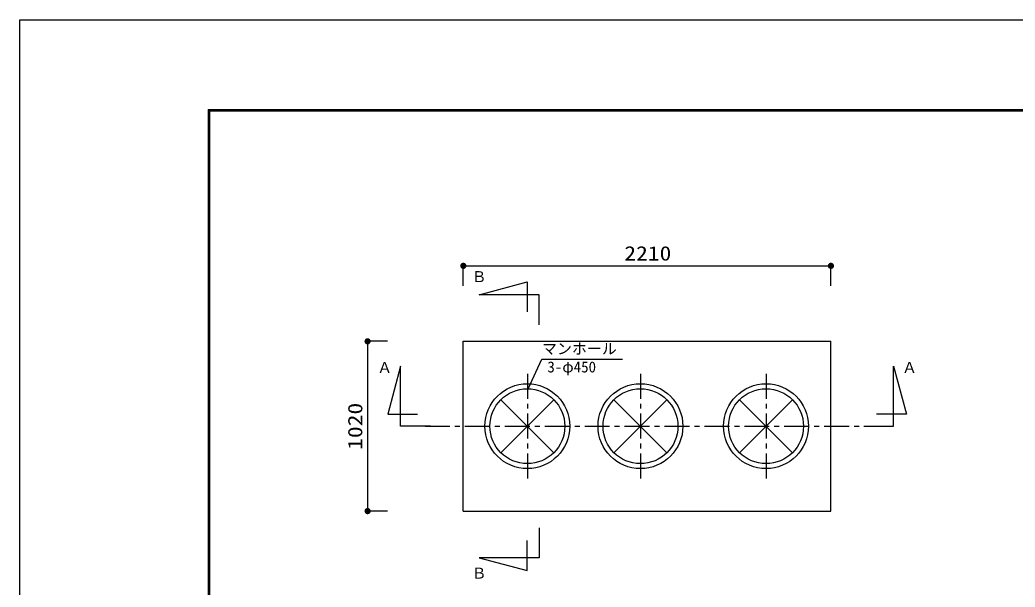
# Model space of a CAD drawing. Units: millimetres, scale not verified. Extents: x -22839 to 8910, y -6308 to 6308.
# Drawn here: x -8910 to -2926, y 2900 to 6308 of the extents above; entities that cross this region are included whole.
import ezdxf
from ezdxf.enums import TextEntityAlignment as Align

# ---------------------------------------------------------------- set-up
doc = ezdxf.new("R2010")
doc.units = ezdxf.units.MM
doc.header["$LTSCALE"] = 30
doc.linetypes.add('CHAIN1', pattern=[8, 5, -1, 1, -1])
for name, color, linetype, lineweight in [('0-1_空気管', 3, 'Continuous', 25), ('0-2_機器', 3, 'Continuous', 25), ('0-3_製作', 4, 'Continuous', 25), ('0-F_00クル-フ-6寸法', 132, 'Continuous', 25), ('1-3_図面枠', 7, 'Continuous', 25), ('1-4_Axis_waku', 7, 'Continuous', 25)]:
    doc.layers.add(name, color=color, linetype=linetype, lineweight=lineweight)
doc.styles.add('ＭＳ ゴシック', font='')
doc.styles.get('ＭＳ ゴシック').set_extended_font_data('MS Gothic')

msp = doc.modelspace()

# ---------------------------------------------------------------- linework, layer by layer
at = {"layer": '0-1_空気管'}
for p, q in [((-5860.93, 4733.5), (-5860.93, 4553.5)), ((-5788.93, 4476.33), (-5788.93, 4656.33)), ((-6018.09, 4025.54), (-5699.89, 3707.34)), ((-6018.09, 3707.34), (-5699.89, 4025.54)), ((-5338.09, 4025.54), (-5019.89, 3707.34)), ((-5338.09, 3707.34), (-5019.89, 4025.54)), ((-4583.09, 4025.54), (-4264.89, 3707.34)), ((-4583.09, 3707.34), (-4264.89, 4025.54)), ((-5788.93, 3256.54), (-5788.93, 3076.54)), ((-5860.93, 2999.37), (-5860.93, 3179.37))]:
    msp.add_line(p, q, dxfattribs=at)
at = {"layer": '0-1_空気管', "color": 4}
for p, q in [((-5855, 4091.4), (-5772.48, 4269.62)), ((-5772.48, 4269.62), (-5287.55, 4269.62))]:
    msp.add_line(p, q, dxfattribs=at)
at = {"layer": '0-1_空気管', "linetype": 'CHAIN1'}
for p, q in [((-5858.99, 4181.81), (-5858.99, 3548.73)), ((-5178.99, 4181.81), (-5178.99, 3548.73)), ((-4423.99, 4181.81), (-4423.99, 3548.73)), ((-6474.18, 3866.44), (-3843.17, 3866.44))]:
    msp.add_line(p, q, dxfattribs=at)
at = {"layer": '0-1_空気管'}
for points in [[(-5788.93, 4656.33), (-6148.93, 4656.33), (-5860.93, 4733.5)], [(-6441.39, 3866.57), (-6621.39, 3866.57), (-6621.39, 4226.57), (-6698.56, 3938.57), (-6518.56, 3938.57)], [(-3836.57, 3866.57), (-3656.57, 3866.57), (-3656.57, 4226.57), (-3579.4, 3938.57), (-3759.4, 3938.57)], [(-5788.93, 3076.54), (-6148.93, 3076.54), (-5860.93, 2999.37)]]:
    msp.add_lwpolyline(points, dxfattribs=at)
for centre, radius in [((-5858.99, 3866.44), 255), ((-5858.99, 3866.44), 225), ((-5178.99, 3866.44), 255), ((-5178.99, 3866.44), 225), ((-4423.99, 3866.44), 255), ((-4423.99, 3866.44), 225)]:
    msp.add_circle(centre, radius, dxfattribs=at)
at = {"layer": '0-2_機器', "color": 2}
for p, q in [((-6243.97, 3356.44), (-6243.97, 4376.44)), ((-6243.97, 4376.44), (-4033.99, 4376.44))]:
    msp.add_line(p, q, dxfattribs=at)
msp.add_lwpolyline([(-6243.97, 3356.44), (-4033.99, 3356.44), (-4033.99, 4376.44)], dxfattribs=at)
at = {"layer": '0-3_製作', "color": 2}
msp.add_line((-6820.94, 4376.44), (-6820.94, 3356.44), dxfattribs=at)
at = {"layer": '0-F_00クル-フ-6寸法', "color": 4}
for p, q in [((-6243.97, 4709.84), (-6243.97, 4829.84)), ((-6243.97, 4829.84), (-4033.99, 4829.84)), ((-4033.99, 4709.84), (-4033.99, 4829.84)), ((-6699.44, 4376.44), (-6819.44, 4376.44)), ((-6819.44, 4376.44), (-6819.44, 3356.44)), ((-6699.44, 3356.44), (-6819.44, 3356.44))]:
    msp.add_line(p, q, dxfattribs=at)
at = {"layer": '0-F_00クル-フ-6寸法'}
for points in [[(-6243.97, 4829.84), (-6254.02, 4845.67), (-6251.95, 4846.81)], [(-6243.97, 4829.84), (-6251.95, 4846.81), (-6249.77, 4847.67)], [(-6243.97, 4829.84), (-6249.77, 4847.67), (-6247.48, 4848.26)], [(-6243.97, 4829.84), (-6247.48, 4848.26), (-6245.15, 4848.55)], [(-6243.97, 4829.84), (-6245.15, 4848.55), (-6242.79, 4848.55)], [(-6243.97, 4829.84), (-6242.79, 4848.55), (-6240.46, 4848.26)], [(-6243.97, 4829.84), (-6240.46, 4848.26), (-6238.18, 4847.67)], [(-6243.97, 4829.84), (-6238.18, 4847.67), (-6235.99, 4846.81)], [(-6243.97, 4829.84), (-6235.99, 4846.81), (-6233.92, 4845.67)], [(-4033.99, 4829.84), (-4044.04, 4845.67), (-4041.97, 4846.81)], [(-4033.99, 4829.84), (-4041.97, 4846.81), (-4039.78, 4847.67)], [(-4033.99, 4829.84), (-4039.78, 4847.67), (-4037.5, 4848.26)], [(-4033.99, 4829.84), (-4037.5, 4848.26), (-4035.17, 4848.55)], [(-4033.99, 4829.84), (-4035.17, 4848.55), (-4032.81, 4848.55)], [(-4033.99, 4829.84), (-4032.81, 4848.55), (-4030.48, 4848.26)], [(-4033.99, 4829.84), (-4030.48, 4848.26), (-4028.2, 4847.67)], [(-4033.99, 4829.84), (-4028.2, 4847.67), (-4026.01, 4846.81)], [(-4033.99, 4829.84), (-4026.01, 4846.81), (-4023.94, 4845.67)], [(-6243.97, 4829.84), (-6262.72, 4829.84), (-6262.57, 4832.19)], [(-6243.97, 4829.84), (-6262.57, 4827.49), (-6262.72, 4829.84)], [(-6243.97, 4829.84), (-6262.57, 4832.19), (-6262.13, 4834.5)], [(-6243.97, 4829.84), (-6262.13, 4825.18), (-6262.57, 4827.49)], [(-6243.97, 4829.84), (-6262.13, 4834.5), (-6261.4, 4836.74)], [(-6243.97, 4829.84), (-6261.4, 4822.94), (-6262.13, 4825.18)], [(-6243.97, 4829.84), (-6261.4, 4836.74), (-6260.4, 4838.87)], [(-6243.97, 4829.84), (-6260.4, 4820.81), (-6261.4, 4822.94)], [(-6243.97, 4829.84), (-6260.4, 4838.87), (-6259.14, 4840.86)], [(-6243.97, 4829.84), (-6259.14, 4818.82), (-6260.4, 4820.81)], [(-6243.97, 4829.84), (-6259.14, 4840.86), (-6257.64, 4842.68)], [(-6243.97, 4829.84), (-6257.64, 4817.01), (-6259.14, 4818.82)], [(-6243.97, 4829.84), (-6257.64, 4842.68), (-6255.92, 4844.29)], [(-6243.97, 4829.84), (-6255.92, 4815.39), (-6257.64, 4817.01)], [(-6243.97, 4829.84), (-6255.92, 4844.29), (-6254.02, 4845.67)], [(-6243.97, 4829.84), (-6254.02, 4814.01), (-6255.92, 4815.39)], [(-6243.97, 4829.84), (-6251.95, 4812.88), (-6254.02, 4814.01)], [(-6243.97, 4829.84), (-6249.77, 4812.01), (-6251.95, 4812.88)], [(-6243.97, 4829.84), (-6247.48, 4811.42), (-6249.77, 4812.01)], [(-6243.97, 4829.84), (-6245.15, 4811.13), (-6247.48, 4811.42)], [(-6243.97, 4829.84), (-6242.79, 4811.13), (-6245.15, 4811.13)], [(-6243.97, 4829.84), (-6233.92, 4845.67), (-6232.02, 4844.29)], [(-6243.97, 4829.84), (-6232.02, 4844.29), (-6230.3, 4842.68)], [(-6243.97, 4829.84), (-6230.3, 4842.68), (-6228.8, 4840.86)], [(-6243.97, 4829.84), (-6228.8, 4840.86), (-6227.54, 4838.87)], [(-6243.97, 4829.84), (-6227.54, 4838.87), (-6226.54, 4836.74)], [(-6243.97, 4829.84), (-6226.54, 4836.74), (-6225.81, 4834.5)], [(-6243.97, 4829.84), (-6225.81, 4834.5), (-6225.37, 4832.19)], [(-6243.97, 4829.84), (-6225.37, 4832.19), (-6225.22, 4829.84)], [(-6243.97, 4829.84), (-6240.46, 4811.42), (-6242.79, 4811.13)], [(-6243.97, 4829.84), (-6238.18, 4812.01), (-6240.46, 4811.42)], [(-6243.97, 4829.84), (-6235.99, 4812.88), (-6238.18, 4812.01)], [(-6243.97, 4829.84), (-6233.92, 4814.01), (-6235.99, 4812.88)], [(-6243.97, 4829.84), (-6232.02, 4815.39), (-6233.92, 4814.01)], [(-6243.97, 4829.84), (-6230.3, 4817.01), (-6232.02, 4815.39)], [(-6243.97, 4829.84), (-6228.8, 4818.82), (-6230.3, 4817.01)], [(-6243.97, 4829.84), (-6227.54, 4820.81), (-6228.8, 4818.82)], [(-6243.97, 4829.84), (-6226.54, 4822.94), (-6227.54, 4820.81)], [(-6243.97, 4829.84), (-6225.81, 4825.18), (-6226.54, 4822.94)], [(-6243.97, 4829.84), (-6225.37, 4827.49), (-6225.81, 4825.18)], [(-6243.97, 4829.84), (-6225.22, 4829.84), (-6225.37, 4827.49)], [(-4033.99, 4829.84), (-4052.74, 4829.84), (-4052.59, 4832.19)], [(-4033.99, 4829.84), (-4052.59, 4827.49), (-4052.74, 4829.84)], [(-4033.99, 4829.84), (-4052.59, 4832.19), (-4052.15, 4834.5)], [(-4033.99, 4829.84), (-4052.15, 4825.18), (-4052.59, 4827.49)], [(-4033.99, 4829.84), (-4052.15, 4834.5), (-4051.42, 4836.74)], [(-4033.99, 4829.84), (-4051.42, 4822.94), (-4052.15, 4825.18)], [(-4033.99, 4829.84), (-4051.42, 4836.74), (-4050.42, 4838.87)], [(-4033.99, 4829.84), (-4050.42, 4820.81), (-4051.42, 4822.94)], [(-4033.99, 4829.84), (-4050.42, 4838.87), (-4049.16, 4840.86)], [(-4033.99, 4829.84), (-4049.16, 4818.82), (-4050.42, 4820.81)], [(-4033.99, 4829.84), (-4049.16, 4840.86), (-4047.66, 4842.68)], [(-4033.99, 4829.84), (-4047.66, 4817.01), (-4049.16, 4818.82)], [(-4033.99, 4829.84), (-4047.66, 4842.68), (-4045.94, 4844.29)], [(-4033.99, 4829.84), (-4045.94, 4815.39), (-4047.66, 4817.01)], [(-4033.99, 4829.84), (-4045.94, 4844.29), (-4044.04, 4845.67)], [(-4033.99, 4829.84), (-4044.04, 4814.01), (-4045.94, 4815.39)], [(-4033.99, 4829.84), (-4041.97, 4812.88), (-4044.04, 4814.01)], [(-4033.99, 4829.84), (-4039.78, 4812.01), (-4041.97, 4812.88)], [(-4033.99, 4829.84), (-4037.5, 4811.42), (-4039.78, 4812.01)], [(-4033.99, 4829.84), (-4035.17, 4811.13), (-4037.5, 4811.42)], [(-4033.99, 4829.84), (-4032.81, 4811.13), (-4035.17, 4811.13)], [(-4033.99, 4829.84), (-4023.94, 4845.67), (-4022.04, 4844.29)], [(-4033.99, 4829.84), (-4022.04, 4844.29), (-4020.32, 4842.68)], [(-4033.99, 4829.84), (-4020.32, 4842.68), (-4018.82, 4840.86)], [(-4033.99, 4829.84), (-4018.82, 4840.86), (-4017.56, 4838.87)], [(-4033.99, 4829.84), (-4017.56, 4838.87), (-4016.56, 4836.74)], [(-4033.99, 4829.84), (-4016.56, 4836.74), (-4015.83, 4834.5)], [(-4033.99, 4829.84), (-4015.83, 4834.5), (-4015.39, 4832.19)], [(-4033.99, 4829.84), (-4015.39, 4832.19), (-4015.24, 4829.84)], [(-4033.99, 4829.84), (-4030.48, 4811.42), (-4032.81, 4811.13)], [(-4033.99, 4829.84), (-4028.2, 4812.01), (-4030.48, 4811.42)], [(-4033.99, 4829.84), (-4026.01, 4812.88), (-4028.2, 4812.01)], [(-4033.99, 4829.84), (-4023.94, 4814.01), (-4026.01, 4812.88)], [(-4033.99, 4829.84), (-4022.04, 4815.39), (-4023.94, 4814.01)], [(-4033.99, 4829.84), (-4020.32, 4817.01), (-4022.04, 4815.39)], [(-4033.99, 4829.84), (-4018.82, 4818.82), (-4020.32, 4817.01)], [(-4033.99, 4829.84), (-4017.56, 4820.81), (-4018.82, 4818.82)], [(-4033.99, 4829.84), (-4016.56, 4822.94), (-4017.56, 4820.81)], [(-4033.99, 4829.84), (-4015.83, 4825.18), (-4016.56, 4822.94)], [(-4033.99, 4829.84), (-4015.39, 4827.49), (-4015.83, 4825.18)], [(-4033.99, 4829.84), (-4015.24, 4829.84), (-4015.39, 4827.49)], [(-6819.44, 4376.44), (-6838.15, 4377.62), (-6837.85, 4379.95)], [(-6819.44, 4376.44), (-6838.15, 4375.26), (-6838.15, 4377.62)], [(-6819.44, 4376.44), (-6837.85, 4372.93), (-6838.15, 4375.26)], [(-6819.44, 4376.44), (-6837.85, 4379.95), (-6837.27, 4382.23)], [(-6819.44, 4376.44), (-6837.27, 4370.64), (-6837.85, 4372.93)], [(-6819.44, 4376.44), (-6837.27, 4382.23), (-6836.4, 4384.42)], [(-6819.44, 4376.44), (-6836.4, 4368.46), (-6837.27, 4370.64)], [(-6819.44, 4376.44), (-6836.4, 4384.42), (-6835.27, 4386.49)], [(-6819.44, 4376.44), (-6835.27, 4366.39), (-6836.4, 4368.46)], [(-6819.44, 4376.44), (-6835.27, 4386.49), (-6833.88, 4388.39)], [(-6819.44, 4376.44), (-6833.88, 4364.49), (-6835.27, 4366.39)], [(-6819.44, 4376.44), (-6833.88, 4388.39), (-6832.27, 4390.11)], [(-6819.44, 4376.44), (-6832.27, 4362.77), (-6833.88, 4364.49)], [(-6819.44, 4376.44), (-6832.27, 4390.11), (-6830.46, 4391.61)], [(-6819.44, 4376.44), (-6830.46, 4361.27), (-6832.27, 4362.77)], [(-6819.44, 4376.44), (-6830.46, 4391.61), (-6828.47, 4392.87)], [(-6819.44, 4376.44), (-6828.47, 4360.01), (-6830.46, 4361.27)], [(-6819.44, 4376.44), (-6828.47, 4392.87), (-6826.34, 4393.87)], [(-6819.44, 4376.44), (-6826.34, 4359.01), (-6828.47, 4360.01)], [(-6819.44, 4376.44), (-6826.34, 4393.87), (-6824.1, 4394.6)], [(-6819.44, 4376.44), (-6824.1, 4358.28), (-6826.34, 4359.01)], [(-6819.44, 4376.44), (-6824.1, 4394.6), (-6821.79, 4395.04)], [(-6819.44, 4376.44), (-6821.79, 4357.84), (-6824.1, 4358.28)], [(-6819.44, 4376.44), (-6821.79, 4395.04), (-6819.44, 4395.19)], [(-6819.44, 4376.44), (-6819.44, 4357.69), (-6821.79, 4357.84)], [(-6819.44, 4376.44), (-6819.44, 4395.19), (-6817.09, 4395.04)], [(-6819.44, 4376.44), (-6817.09, 4395.04), (-6814.77, 4394.6)], [(-6819.44, 4376.44), (-6814.77, 4394.6), (-6812.53, 4393.87)], [(-6819.44, 4376.44), (-6812.53, 4393.87), (-6810.4, 4392.87)], [(-6819.44, 4376.44), (-6810.4, 4392.87), (-6808.41, 4391.61)], [(-6819.44, 4376.44), (-6808.41, 4391.61), (-6806.6, 4390.11)], [(-6819.44, 4376.44), (-6806.6, 4390.11), (-6804.99, 4388.39)], [(-6819.44, 4376.44), (-6804.99, 4388.39), (-6803.6, 4386.49)], [(-6819.44, 4376.44), (-6803.6, 4386.49), (-6802.47, 4384.42)], [(-6819.44, 4376.44), (-6802.47, 4384.42), (-6801.6, 4382.23)], [(-6819.44, 4376.44), (-6801.6, 4382.23), (-6801.02, 4379.95)], [(-6819.44, 4376.44), (-6801.02, 4379.95), (-6800.72, 4377.62)], [(-6819.44, 4376.44), (-6800.72, 4377.62), (-6800.72, 4375.26)], [(-6819.44, 4376.44), (-6817.09, 4357.84), (-6819.44, 4357.69)], [(-6819.44, 4376.44), (-6814.77, 4358.28), (-6817.09, 4357.84)], [(-6819.44, 4376.44), (-6812.53, 4359.01), (-6814.77, 4358.28)], [(-6819.44, 4376.44), (-6810.4, 4360.01), (-6812.53, 4359.01)], [(-6819.44, 4376.44), (-6808.41, 4361.27), (-6810.4, 4360.01)], [(-6819.44, 4376.44), (-6806.6, 4362.77), (-6808.41, 4361.27)], [(-6819.44, 4376.44), (-6804.99, 4364.49), (-6806.6, 4362.77)], [(-6819.44, 4376.44), (-6803.6, 4366.39), (-6804.99, 4364.49)], [(-6819.44, 4376.44), (-6802.47, 4368.46), (-6803.6, 4366.39)], [(-6819.44, 4376.44), (-6801.6, 4370.64), (-6802.47, 4368.46)], [(-6819.44, 4376.44), (-6801.02, 4372.93), (-6801.6, 4370.64)], [(-6819.44, 4376.44), (-6800.72, 4375.26), (-6801.02, 4372.93)], [(-6819.44, 3356.44), (-6838.15, 3357.62), (-6837.85, 3359.95)], [(-6819.44, 3356.44), (-6838.15, 3355.26), (-6838.15, 3357.62)], [(-6819.44, 3356.44), (-6837.85, 3352.92), (-6838.15, 3355.26)], [(-6819.44, 3356.44), (-6837.85, 3359.95), (-6837.27, 3362.23)], [(-6819.44, 3356.44), (-6837.27, 3350.64), (-6837.85, 3352.92)], [(-6819.44, 3356.44), (-6837.27, 3362.23), (-6836.4, 3364.42)], [(-6819.44, 3356.44), (-6836.4, 3348.45), (-6837.27, 3350.64)], [(-6819.44, 3356.44), (-6836.4, 3364.42), (-6835.27, 3366.49)], [(-6819.44, 3356.44), (-6835.27, 3346.39), (-6836.4, 3348.45)], [(-6819.44, 3356.44), (-6835.27, 3366.49), (-6833.88, 3368.39)], [(-6819.44, 3356.44), (-6833.88, 3344.49), (-6835.27, 3346.39)], [(-6819.44, 3356.44), (-6833.88, 3368.39), (-6832.27, 3370.11)], [(-6819.44, 3356.44), (-6832.27, 3342.77), (-6833.88, 3344.49)], [(-6819.44, 3356.44), (-6832.27, 3370.11), (-6830.46, 3371.61)], [(-6819.44, 3356.44), (-6830.46, 3341.27), (-6832.27, 3342.77)], [(-6819.44, 3356.44), (-6830.46, 3371.61), (-6828.47, 3372.87)], [(-6819.44, 3356.44), (-6828.47, 3340.01), (-6830.46, 3341.27)], [(-6819.44, 3356.44), (-6828.47, 3372.87), (-6826.34, 3373.87)], [(-6819.44, 3356.44), (-6826.34, 3339), (-6828.47, 3340.01)], [(-6819.44, 3356.44), (-6826.34, 3373.87), (-6824.1, 3374.6)], [(-6819.44, 3356.44), (-6824.1, 3338.28), (-6826.34, 3339)], [(-6819.44, 3356.44), (-6824.1, 3374.6), (-6821.79, 3375.04)], [(-6819.44, 3356.44), (-6821.79, 3337.84), (-6824.1, 3338.28)], [(-6819.44, 3356.44), (-6821.79, 3375.04), (-6819.44, 3375.19)], [(-6819.44, 3356.44), (-6819.44, 3337.69), (-6821.79, 3337.84)], [(-6819.44, 3356.44), (-6819.44, 3375.19), (-6817.09, 3375.04)], [(-6819.44, 3356.44), (-6817.09, 3375.04), (-6814.77, 3374.6)], [(-6819.44, 3356.44), (-6814.77, 3374.6), (-6812.53, 3373.87)], [(-6819.44, 3356.44), (-6812.53, 3373.87), (-6810.4, 3372.87)], [(-6819.44, 3356.44), (-6810.4, 3372.87), (-6808.41, 3371.61)], [(-6819.44, 3356.44), (-6808.41, 3371.61), (-6806.6, 3370.11)], [(-6819.44, 3356.44), (-6806.6, 3370.11), (-6804.99, 3368.39)], [(-6819.44, 3356.44), (-6804.99, 3368.39), (-6803.6, 3366.49)], [(-6819.44, 3356.44), (-6803.6, 3366.49), (-6802.47, 3364.42)], [(-6819.44, 3356.44), (-6802.47, 3364.42), (-6801.6, 3362.23)], [(-6819.44, 3356.44), (-6801.6, 3362.23), (-6801.02, 3359.95)], [(-6819.44, 3356.44), (-6801.02, 3359.95), (-6800.72, 3357.62)], [(-6819.44, 3356.44), (-6800.72, 3357.62), (-6800.72, 3355.26)], [(-6819.44, 3356.44), (-6817.09, 3337.84), (-6819.44, 3337.69)], [(-6819.44, 3356.44), (-6814.77, 3338.28), (-6817.09, 3337.84)], [(-6819.44, 3356.44), (-6812.53, 3339), (-6814.77, 3338.28)], [(-6819.44, 3356.44), (-6810.4, 3340.01), (-6812.53, 3339)], [(-6819.44, 3356.44), (-6808.41, 3341.27), (-6810.4, 3340.01)], [(-6819.44, 3356.44), (-6806.6, 3342.77), (-6808.41, 3341.27)], [(-6819.44, 3356.44), (-6804.99, 3344.49), (-6806.6, 3342.77)], [(-6819.44, 3356.44), (-6803.6, 3346.39), (-6804.99, 3344.49)], [(-6819.44, 3356.44), (-6802.47, 3348.45), (-6803.6, 3346.39)], [(-6819.44, 3356.44), (-6801.6, 3350.64), (-6802.47, 3348.45)], [(-6819.44, 3356.44), (-6801.02, 3352.92), (-6801.6, 3350.64)], [(-6819.44, 3356.44), (-6800.72, 3355.26), (-6801.02, 3352.92)]]:
    msp.add_solid(points, dxfattribs=at)
at = {"layer": '1-3_図面枠'}
msp.add_lwpolyline([(-8910, -6307.5), (-8910, 6307.5), (8910, 6307.5), (8910, -6307.5)], close=True, dxfattribs=at)
at = {"layer": '1-4_Axis_waku'}
for p, q in [((-7778.4, 5769.9), (8408.4, 5769.9)), ((-7778.4, 5769.9), (-7778.4, -5814.9)), ((-7777.8, 5769.3), (8407.8, 5769.3)), ((-7777.8, 5769.3), (-7777.8, -5814.3)), ((-7777.2, 5768.7), (8407.2, 5768.7)), ((-7777.2, 5768.7), (-7777.2, -5813.7)), ((-7776.6, 5768.1), (8406.6, 5768.1)), ((-7776.6, 5768.1), (-7776.6, -5813.1)), ((-7776, 5767.5), (8406, 5767.5)), ((-7776, 5767.5), (-7776, -5812.5)), ((-7775.4, 5766.9), (8405.4, 5766.9)), ((-7775.4, 5766.9), (-7775.4, -5811.9)), ((-7774.8, 5766.3), (8404.8, 5766.3)), ((-7774.8, 5766.3), (-7774.8, -5811.3)), ((-7774.2, 5765.7), (8404.2, 5765.7)), ((-7774.2, 5765.7), (-7774.2, -5810.7)), ((-7773.6, 5765.1), (8403.6, 5765.1)), ((-7773.6, 5765.1), (-7773.6, -5810.1)), ((-7773, 5764.5), (8403, 5764.5)), ((-7773, 5764.5), (-7773, -5809.5)), ((-7772.4, 5763.9), (8402.4, 5763.9)), ((-7772.4, 5763.9), (-7772.4, -5808.9)), ((-7771.8, 5763.3), (8401.8, 5763.3)), ((-7771.8, 5763.3), (-7771.8, -5808.3)), ((-7771.2, 5762.7), (8401.2, 5762.7)), ((-7771.2, 5762.7), (-7771.2, -5807.7)), ((-7770.6, 5762.1), (8400.6, 5762.1)), ((-7770.6, 5762.1), (-7770.6, -5807.1)), ((-7770, 5761.5), (8400, 5761.5)), ((-7770, 5761.5), (-7770, -5806.5))]:
    msp.add_line(p, q, dxfattribs=at)

# ---------------------------------------------------------------- texts
at = {"layer": '0-1_空気管', "color": 4, "style": 'ＭＳ ゴシック'}
for s, p in [('Ｂ', (-6194.2, 4712.18)), ('マンホール', (-5771.1, 4279.33)), ('Ａ', (-6761.72, 4166.12)), ('3-φ450', (-5738.59, 4169.6)), ('Ａ', (-3606.25, 4166.12)), ('Ｂ', (-6194.2, 2930.69))]:
    msp.add_text(s, height=65.98, dxfattribs=at).set_placement(p, align=Align.BOTTOM_LEFT)
at = {"layer": '0-F_00クル-フ-6寸法', "color": 3, "style": 'ＭＳ ゴシック', "width": 1.2}
msp.add_text('2210', height=86.66, dxfattribs=at).set_placement((-5276.12, 4835.69), align=Align.BOTTOM_LEFT)
msp.add_text('1020', height=86.66, rotation=90, dxfattribs=at).set_placement((-6825.28, 3724.15), align=Align.BOTTOM_LEFT)

doc.saveas('drawing.dxf')
